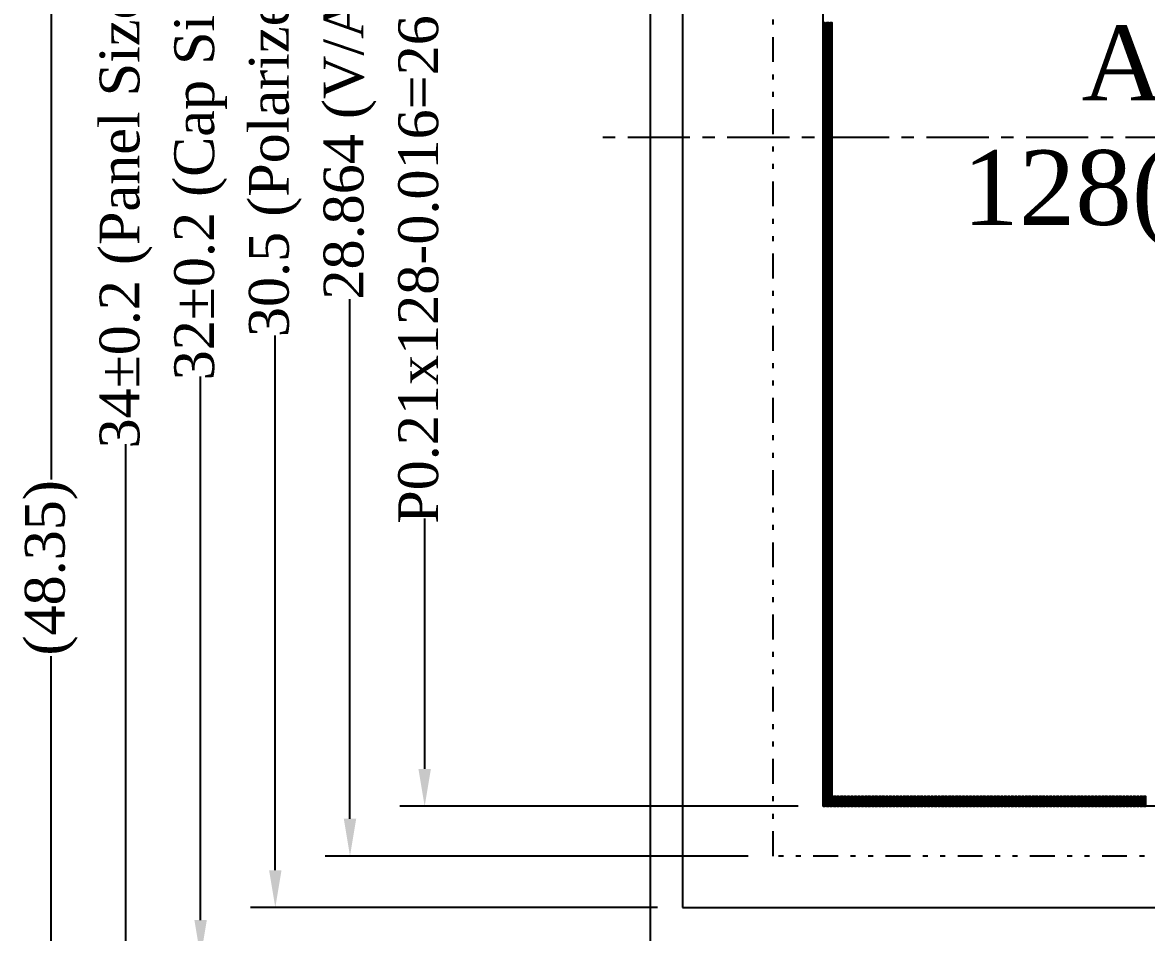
# Model space of a CAD drawing. Extents: x -2 to 150, y 0 to 100.
# Drawn here: x 11.42 to 34, y 47.46 to 65.74 of the extents above; entities that cross this region are included whole.
import ezdxf

# ---------------------------------------------------------------- set-up
doc = ezdxf.new("R2010")
doc.units = 0
doc.header["$MEASUREMENT"] = 0
for name, pattern in [('CENTER', [2, 1.25, -0.25, 0.25, -0.25]), ('DASHED', [0.75, 0.5, -0.25]), ('DIVIDE', [1.25, 0.5, -0.25, 0, -0.25, 0, -0.25])]:
    doc.linetypes.add(name, pattern=pattern)
for name, color, linetype in [('Center', 1, 'CENTER'), ('Dimension', 7, 'Continuous'), ('Index', 7, 'Continuous'), ('Pixel', 5, 'Continuous')]:
    doc.layers.add(name, color=color, linetype=linetype)
doc.styles.get("Standard").update_dxf_attribs({"font": 'TIMES.TTF'})
doc.dimstyles.get("Standard").update_dxf_attribs({"dimtxt": 0.7, "dimasz": 0.75, "dimexe": 0.5, "dimexo": 0.5, "dimgap": 0.1, "dimtad": 0, "dimdec": 3, "dimdsep": 46, "dimtxsty": 'Standard', "dimcen": 0.09, "dimadec": 0, "dimazin": 0, "dimtfac": 1, "dimtdec": 3, "dimtmove": 0, "dimatfit": 3, "dimfxl": 0, "dimtolj": 1, "dimarcsym": 0})

# ---------------------------------------------------------------- blocks, each defined once
blk = doc.blocks.new('*D9')
at = {"layer": 'Defpoints', "color": 0}
for p in [(18, 77.864), (26.5, 77.864), (26.5, 49)]:
    blk.add_point(p, dxfattribs=at)
at = {"layer": 'Dimension', "color": 0, "lineweight": -2}
for p, q in [((26, 77.864), (17.5, 77.864)), ((18, 77.114), (18, 66.677)), ((18, 49.75), (18, 60.187)), ((26, 49), (17.5, 49))]:
    blk.add_line(p, q, dxfattribs=at)
at = {"layer": 'Dimension', "color": 0}
for points in [[(17.875, 77.114), (18.125, 77.114), (18, 77.864)], [(17.875, 49.75), (18.125, 49.75), (18, 49)]]:
    blk.add_solid(points, dxfattribs=at)
at = {"layer": 'Dimension', "color": 0, "insert": (18, 63.432), "char_height": 0.8, "attachment_point": 5, "rotation": 90}
blk.add_mtext('\\A1;28.864 (V/A)', dxfattribs=at)
blk = doc.blocks.new('*D10')
at = {"layer": 'Defpoints', "color": 0}
for p in [(19.5, 76.864), (27.5, 76.864), (27.5, 50)]:
    blk.add_point(p, dxfattribs=at)
at = {"layer": 'Dimension', "color": 0, "lineweight": -2}
for p, q in [((27, 76.864), (19, 76.864)), ((19.5, 76.114), (19.5, 71.082)), ((19.5, 50.75), (19.5, 55.782)), ((27, 50), (19, 50))]:
    blk.add_line(p, q, dxfattribs=at)
at = {"layer": 'Dimension', "color": 0}
for points in [[(19.375, 76.114), (19.625, 76.114), (19.5, 76.864)], [(19.375, 50.75), (19.625, 50.75), (19.5, 50)]]:
    blk.add_solid(points, dxfattribs=at)
at = {"layer": 'Dimension', "color": 0, "insert": (19.5, 63.432), "char_height": 0.8, "attachment_point": 5, "rotation": 90}
blk.add_mtext('\\A1;P0.21x128-0.016=26.864 (A/A)', dxfattribs=at)
blk = doc.blocks.new('*D12')
at = {"layer": 'Defpoints', "color": 0}
for p in [(15, 78.964), (24.028, 78.964), (24.028, 46.964)]:
    blk.add_point(p, dxfattribs=at)
at = {"layer": 'Dimension', "color": 0, "lineweight": -2}
for p, q in [((23.528, 78.964), (14.5, 78.964)), ((15, 78.214), (15, 67.297)), ((15, 47.714), (15, 58.631)), ((23.528, 46.964), (14.5, 46.964))]:
    blk.add_line(p, q, dxfattribs=at)
at = {"layer": 'Dimension', "color": 0}
for points in [[(14.875, 78.214), (15.125, 78.214), (15, 78.964)], [(14.875, 47.714), (15.125, 47.714), (15, 46.964)]]:
    blk.add_solid(points, dxfattribs=at)
at = {"layer": 'Dimension', "color": 0, "insert": (15, 62.964), "char_height": 0.8, "attachment_point": 5, "rotation": 90}
blk.add_mtext('\\A1;32±0.2 (Cap Size)', dxfattribs=at)
blk = doc.blocks.new('*D13')
at = {"layer": 'Defpoints', "color": 0}
for p in [(24.028, 78.964), (13.5, 44.964), (24.028, 44.964)]:
    blk.add_point(p, dxfattribs=at)
at = {"layer": 'Dimension', "color": 0, "lineweight": -2}
for p, q in [((23.528, 78.964), (13, 78.964)), ((13.5, 78.214), (13.5, 66.658)), ((13.5, 45.714), (13.5, 57.27)), ((23.528, 44.964), (13, 44.964))]:
    blk.add_line(p, q, dxfattribs=at)
at = {"layer": 'Dimension', "color": 0}
for points in [[(13.375, 78.214), (13.625, 78.214), (13.5, 78.964)], [(13.375, 45.714), (13.625, 45.714), (13.5, 44.964)]]:
    blk.add_solid(points, dxfattribs=at)
at = {"layer": 'Dimension', "color": 0, "insert": (13.5, 61.964), "char_height": 0.8, "attachment_point": 5, "rotation": 90}
blk.add_mtext('\\A1;34±0.2 (Panel Size)', dxfattribs=at)
blk = doc.blocks.new('*D17')
at = {"layer": 'Defpoints', "color": 0}
for p in [(16.5, 78.464), (24.678, 78.464), (24.678, 47.964)]:
    blk.add_point(p, dxfattribs=at)
at = {"layer": 'Dimension', "color": 0, "lineweight": -2}
for p, q in [((24.178, 78.464), (16, 78.464)), ((16.5, 77.714), (16.5, 66.972)), ((16.5, 48.714), (16.5, 59.456)), ((24.178, 47.964), (16, 47.964))]:
    blk.add_line(p, q, dxfattribs=at)
at = {"layer": 'Dimension', "color": 0}
for points in [[(16.375, 77.714), (16.625, 77.714), (16.5, 78.464)], [(16.375, 48.714), (16.625, 48.714), (16.5, 47.964)]]:
    blk.add_solid(points, dxfattribs=at)
at = {"layer": 'Dimension', "color": 0, "insert": (16.5, 63.214), "char_height": 0.8, "attachment_point": 5, "rotation": 90}
blk.add_mtext('\\A1;30.5 (Polarizer)', dxfattribs=at)
blk = doc.blocks.new('*D38')
at = {"layer": 'Defpoints', "color": 0}
for p in [(12, 78.964), (24.028, 78.964), (33.378, 30.614)]:
    blk.add_point(p, dxfattribs=at)
at = {"layer": 'Dimension', "color": 0, "lineweight": -2}
for p, q in [((23.528, 78.964), (11.5, 78.964)), ((12, 78.214), (12, 56.563)), ((12, 31.364), (12, 53.015)), ((32.878, 30.614), (11.5, 30.614))]:
    blk.add_line(p, q, dxfattribs=at)
at = {"layer": 'Dimension', "color": 0}
for points in [[(11.875, 78.214), (12.125, 78.214), (12, 78.964)], [(11.875, 31.364), (12.125, 31.364), (12, 30.614)]]:
    blk.add_solid(points, dxfattribs=at)
at = {"layer": 'Dimension', "color": 0, "insert": (12, 54.789), "char_height": 0.8, "attachment_point": 5, "rotation": 90}
blk.add_mtext('\\A1;(48.35)', dxfattribs=at)

msp = doc.modelspace()

# ---------------------------------------------------------------- linework, layer by layer
msp.add_lwpolyline([(24.0275, 44.964), (57.8275, 44.964), (57.8275, 78.964), (24.0275, 78.964)], close=True)
at = {"linetype": 'DASHED'}
msp.add_lwpolyline([(24.0275, 46.964), (57.8275, 46.964), (57.8275, 78.964), (24.0275, 78.964)], close=True, dxfattribs=at)
at = {"color": 6}
msp.add_lwpolyline([(24.6775, 47.964), (57.1775, 47.964), (57.1775, 78.464), (24.6775, 78.464)], close=True, dxfattribs=at)
at = {"color": 4, "linetype": 'DIVIDE'}
msp.add_lwpolyline([(26.5, 77.864), (55.355, 77.864), (55.355, 49), (26.5, 49)], close=True, dxfattribs=at)
at = {"color": 5}
msp.add_lwpolyline([(27.5, 76.864), (54.355, 76.864), (54.355, 50), (27.5, 50)], close=True, dxfattribs=at)
at = {"layer": 'Center', "linetype": 'CENTER'}
msp.add_line((58.8275, 63.432), (23.0275, 63.432), dxfattribs=at)
at = {"layer": 'Pixel', "color": 1}
for points in [[(27.5, 65.54), (27.545, 65.54), (27.545, 65.734), (27.5, 65.734)], [(27.5, 65.33), (27.545, 65.33), (27.545, 65.524), (27.5, 65.524)], [(27.5, 65.12), (27.545, 65.12), (27.545, 65.314), (27.5, 65.314)], [(27.5, 64.91), (27.545, 64.91), (27.545, 65.104), (27.5, 65.104)], [(27.5, 64.7), (27.545, 64.7), (27.545, 64.894), (27.5, 64.894)], [(27.5, 64.49), (27.545, 64.49), (27.545, 64.684), (27.5, 64.684)], [(27.5, 64.28), (27.545, 64.28), (27.545, 64.474), (27.5, 64.474)], [(27.5, 64.07), (27.545, 64.07), (27.545, 64.264), (27.5, 64.264)], [(27.5, 63.86), (27.545, 63.86), (27.545, 64.054), (27.5, 64.054)], [(27.5, 63.65), (27.545, 63.65), (27.545, 63.844), (27.5, 63.844)], [(27.5, 63.44), (27.545, 63.44), (27.545, 63.634), (27.5, 63.634)], [(27.5, 63.23), (27.545, 63.23), (27.545, 63.424), (27.5, 63.424)], [(27.5, 63.02), (27.545, 63.02), (27.545, 63.214), (27.5, 63.214)], [(27.5, 62.81), (27.545, 62.81), (27.545, 63.004), (27.5, 63.004)], [(27.5, 62.6), (27.545, 62.6), (27.545, 62.794), (27.5, 62.794)], [(27.5, 62.39), (27.545, 62.39), (27.545, 62.584), (27.5, 62.584)], [(27.5, 62.18), (27.545, 62.18), (27.545, 62.374), (27.5, 62.374)], [(27.5, 61.97), (27.545, 61.97), (27.545, 62.164), (27.5, 62.164)], [(27.5, 61.76), (27.545, 61.76), (27.545, 61.954), (27.5, 61.954)], [(27.5, 61.55), (27.545, 61.55), (27.545, 61.744), (27.5, 61.744)], [(27.5, 61.34), (27.545, 61.34), (27.545, 61.534), (27.5, 61.534)], [(27.5, 61.13), (27.545, 61.13), (27.545, 61.324), (27.5, 61.324)], [(27.5, 60.92), (27.545, 60.92), (27.545, 61.114), (27.5, 61.114)], [(27.5, 60.71), (27.545, 60.71), (27.545, 60.904), (27.5, 60.904)], [(27.5, 60.5), (27.545, 60.5), (27.545, 60.694), (27.5, 60.694)], [(27.5, 60.29), (27.545, 60.29), (27.545, 60.484), (27.5, 60.484)], [(27.5, 60.08), (27.545, 60.08), (27.545, 60.274), (27.5, 60.274)], [(27.5, 59.87), (27.545, 59.87), (27.545, 60.064), (27.5, 60.064)], [(27.5, 59.66), (27.545, 59.66), (27.545, 59.854), (27.5, 59.854)], [(27.5, 59.45), (27.545, 59.45), (27.545, 59.644), (27.5, 59.644)], [(27.5, 59.24), (27.545, 59.24), (27.545, 59.434), (27.5, 59.434)], [(27.5, 59.03), (27.545, 59.03), (27.545, 59.224), (27.5, 59.224)], [(27.5, 58.82), (27.545, 58.82), (27.545, 59.014), (27.5, 59.014)], [(27.5, 58.61), (27.545, 58.61), (27.545, 58.804), (27.5, 58.804)], [(27.5, 58.4), (27.545, 58.4), (27.545, 58.594), (27.5, 58.594)], [(27.5, 58.19), (27.545, 58.19), (27.545, 58.384), (27.5, 58.384)], [(27.5, 57.98), (27.545, 57.98), (27.545, 58.174), (27.5, 58.174)], [(27.5, 57.77), (27.545, 57.77), (27.545, 57.964), (27.5, 57.964)], [(27.5, 57.56), (27.545, 57.56), (27.545, 57.754), (27.5, 57.754)], [(27.5, 57.35), (27.545, 57.35), (27.545, 57.544), (27.5, 57.544)], [(27.5, 57.14), (27.545, 57.14), (27.545, 57.334), (27.5, 57.334)], [(27.5, 56.93), (27.545, 56.93), (27.545, 57.124), (27.5, 57.124)], [(27.5, 56.72), (27.545, 56.72), (27.545, 56.914), (27.5, 56.914)], [(27.5, 56.51), (27.545, 56.51), (27.545, 56.704), (27.5, 56.704)], [(27.5, 56.3), (27.545, 56.3), (27.545, 56.494), (27.5, 56.494)], [(27.5, 56.09), (27.545, 56.09), (27.545, 56.284), (27.5, 56.284)], [(27.5, 55.88), (27.545, 55.88), (27.545, 56.074), (27.5, 56.074)], [(27.5, 55.67), (27.545, 55.67), (27.545, 55.864), (27.5, 55.864)], [(27.5, 55.46), (27.545, 55.46), (27.545, 55.654), (27.5, 55.654)], [(27.5, 55.25), (27.545, 55.25), (27.545, 55.444), (27.5, 55.444)], [(27.5, 55.04), (27.545, 55.04), (27.545, 55.234), (27.5, 55.234)], [(27.5, 54.83), (27.545, 54.83), (27.545, 55.024), (27.5, 55.024)], [(27.5, 54.62), (27.545, 54.62), (27.545, 54.814), (27.5, 54.814)], [(27.5, 54.41), (27.545, 54.41), (27.545, 54.604), (27.5, 54.604)], [(27.5, 54.2), (27.545, 54.2), (27.545, 54.394), (27.5, 54.394)], [(27.5, 53.99), (27.545, 53.99), (27.545, 54.184), (27.5, 54.184)], [(27.5, 53.78), (27.545, 53.78), (27.545, 53.974), (27.5, 53.974)], [(27.5, 53.57), (27.545, 53.57), (27.545, 53.764), (27.5, 53.764)], [(27.5, 53.36), (27.545, 53.36), (27.545, 53.554), (27.5, 53.554)], [(27.5, 53.15), (27.545, 53.15), (27.545, 53.344), (27.5, 53.344)], [(27.5, 52.94), (27.545, 52.94), (27.545, 53.134), (27.5, 53.134)], [(27.5, 52.73), (27.545, 52.73), (27.545, 52.924), (27.5, 52.924)], [(27.5, 52.52), (27.545, 52.52), (27.545, 52.714), (27.5, 52.714)], [(27.5, 52.31), (27.545, 52.31), (27.545, 52.504), (27.5, 52.504)], [(27.5, 52.1), (27.545, 52.1), (27.545, 52.294), (27.5, 52.294)], [(27.5, 51.89), (27.545, 51.89), (27.545, 52.084), (27.5, 52.084)], [(27.5, 51.68), (27.545, 51.68), (27.545, 51.874), (27.5, 51.874)], [(27.5, 51.47), (27.545, 51.47), (27.545, 51.664), (27.5, 51.664)], [(27.5, 51.26), (27.545, 51.26), (27.545, 51.454), (27.5, 51.454)], [(27.5, 51.05), (27.545, 51.05), (27.545, 51.244), (27.5, 51.244)], [(27.5, 50.84), (27.545, 50.84), (27.545, 51.034), (27.5, 51.034)], [(27.5, 50.63), (27.545, 50.63), (27.545, 50.824), (27.5, 50.824)], [(27.5, 50.42), (27.545, 50.42), (27.545, 50.614), (27.5, 50.614)], [(27.5, 50.21), (27.545, 50.21), (27.545, 50.404), (27.5, 50.404)], [(27.5, 50), (27.545, 50), (27.545, 50.194), (27.5, 50.194)], [(27.71, 50), (27.755, 50), (27.755, 50.194), (27.71, 50.194)], [(27.92, 50), (27.965, 50), (27.965, 50.194), (27.92, 50.194)], [(28.13, 50), (28.175, 50), (28.175, 50.194), (28.13, 50.194)], [(28.34, 50), (28.385, 50), (28.385, 50.194), (28.34, 50.194)], [(28.55, 50), (28.595, 50), (28.595, 50.194), (28.55, 50.194)], [(28.76, 50), (28.805, 50), (28.805, 50.194), (28.76, 50.194)], [(28.97, 50), (29.015, 50), (29.015, 50.194), (28.97, 50.194)], [(29.18, 50), (29.225, 50), (29.225, 50.194), (29.18, 50.194)], [(29.39, 50), (29.435, 50), (29.435, 50.194), (29.39, 50.194)], [(29.6, 50), (29.645, 50), (29.645, 50.194), (29.6, 50.194)], [(29.81, 50), (29.855, 50), (29.855, 50.194), (29.81, 50.194)], [(30.02, 50), (30.065, 50), (30.065, 50.194), (30.02, 50.194)], [(30.23, 50), (30.275, 50), (30.275, 50.194), (30.23, 50.194)], [(30.44, 50), (30.485, 50), (30.485, 50.194), (30.44, 50.194)], [(30.65, 50), (30.695, 50), (30.695, 50.194), (30.65, 50.194)], [(30.86, 50), (30.905, 50), (30.905, 50.194), (30.86, 50.194)], [(31.07, 50), (31.115, 50), (31.115, 50.194), (31.07, 50.194)], [(31.28, 50), (31.325, 50), (31.325, 50.194), (31.28, 50.194)], [(31.49, 50), (31.535, 50), (31.535, 50.194), (31.49, 50.194)], [(31.7, 50), (31.745, 50), (31.745, 50.194), (31.7, 50.194)], [(31.91, 50), (31.955, 50), (31.955, 50.194), (31.91, 50.194)], [(32.12, 50), (32.165, 50), (32.165, 50.194), (32.12, 50.194)], [(32.33, 50), (32.375, 50), (32.375, 50.194), (32.33, 50.194)], [(32.54, 50), (32.585, 50), (32.585, 50.194), (32.54, 50.194)], [(32.75, 50), (32.795, 50), (32.795, 50.194), (32.75, 50.194)], [(32.96, 50), (33.005, 50), (33.005, 50.194), (32.96, 50.194)], [(33.17, 50), (33.215, 50), (33.215, 50.194), (33.17, 50.194)], [(33.38, 50), (33.425, 50), (33.425, 50.194), (33.38, 50.194)], [(33.59, 50), (33.635, 50), (33.635, 50.194), (33.59, 50.194)], [(33.8, 50), (33.845, 50), (33.845, 50.194), (33.8, 50.194)]]:
    msp.add_lwpolyline(points, close=True, dxfattribs=at)
at = {"layer": 'Pixel', "color": 3}
for points in [[(27.57, 65.54), (27.615, 65.54), (27.615, 65.734), (27.57, 65.734)], [(27.57, 65.33), (27.615, 65.33), (27.615, 65.524), (27.57, 65.524)], [(27.57, 65.12), (27.615, 65.12), (27.615, 65.314), (27.57, 65.314)], [(27.57, 64.91), (27.615, 64.91), (27.615, 65.104), (27.57, 65.104)], [(27.57, 64.7), (27.615, 64.7), (27.615, 64.894), (27.57, 64.894)], [(27.57, 64.49), (27.615, 64.49), (27.615, 64.684), (27.57, 64.684)], [(27.57, 64.28), (27.615, 64.28), (27.615, 64.474), (27.57, 64.474)], [(27.57, 64.07), (27.615, 64.07), (27.615, 64.264), (27.57, 64.264)], [(27.57, 63.86), (27.615, 63.86), (27.615, 64.054), (27.57, 64.054)], [(27.57, 63.65), (27.615, 63.65), (27.615, 63.844), (27.57, 63.844)], [(27.57, 63.44), (27.615, 63.44), (27.615, 63.634), (27.57, 63.634)], [(27.57, 63.23), (27.615, 63.23), (27.615, 63.424), (27.57, 63.424)], [(27.57, 63.02), (27.615, 63.02), (27.615, 63.214), (27.57, 63.214)], [(27.57, 62.81), (27.615, 62.81), (27.615, 63.004), (27.57, 63.004)], [(27.57, 62.6), (27.615, 62.6), (27.615, 62.794), (27.57, 62.794)], [(27.57, 62.39), (27.615, 62.39), (27.615, 62.584), (27.57, 62.584)], [(27.57, 62.18), (27.615, 62.18), (27.615, 62.374), (27.57, 62.374)], [(27.57, 61.97), (27.615, 61.97), (27.615, 62.164), (27.57, 62.164)], [(27.57, 61.76), (27.615, 61.76), (27.615, 61.954), (27.57, 61.954)], [(27.57, 61.55), (27.615, 61.55), (27.615, 61.744), (27.57, 61.744)], [(27.57, 61.34), (27.615, 61.34), (27.615, 61.534), (27.57, 61.534)], [(27.57, 61.13), (27.615, 61.13), (27.615, 61.324), (27.57, 61.324)], [(27.57, 60.92), (27.615, 60.92), (27.615, 61.114), (27.57, 61.114)], [(27.57, 60.71), (27.615, 60.71), (27.615, 60.904), (27.57, 60.904)], [(27.57, 60.5), (27.615, 60.5), (27.615, 60.694), (27.57, 60.694)], [(27.57, 60.29), (27.615, 60.29), (27.615, 60.484), (27.57, 60.484)], [(27.57, 60.08), (27.615, 60.08), (27.615, 60.274), (27.57, 60.274)], [(27.57, 59.87), (27.615, 59.87), (27.615, 60.064), (27.57, 60.064)], [(27.57, 59.66), (27.615, 59.66), (27.615, 59.854), (27.57, 59.854)], [(27.57, 59.45), (27.615, 59.45), (27.615, 59.644), (27.57, 59.644)], [(27.57, 59.24), (27.615, 59.24), (27.615, 59.434), (27.57, 59.434)], [(27.57, 59.03), (27.615, 59.03), (27.615, 59.224), (27.57, 59.224)], [(27.57, 58.82), (27.615, 58.82), (27.615, 59.014), (27.57, 59.014)], [(27.57, 58.61), (27.615, 58.61), (27.615, 58.804), (27.57, 58.804)], [(27.57, 58.4), (27.615, 58.4), (27.615, 58.594), (27.57, 58.594)], [(27.57, 58.19), (27.615, 58.19), (27.615, 58.384), (27.57, 58.384)], [(27.57, 57.98), (27.615, 57.98), (27.615, 58.174), (27.57, 58.174)], [(27.57, 57.77), (27.615, 57.77), (27.615, 57.964), (27.57, 57.964)], [(27.57, 57.56), (27.615, 57.56), (27.615, 57.754), (27.57, 57.754)], [(27.57, 57.35), (27.615, 57.35), (27.615, 57.544), (27.57, 57.544)], [(27.57, 57.14), (27.615, 57.14), (27.615, 57.334), (27.57, 57.334)], [(27.57, 56.93), (27.615, 56.93), (27.615, 57.124), (27.57, 57.124)], [(27.57, 56.72), (27.615, 56.72), (27.615, 56.914), (27.57, 56.914)], [(27.57, 56.51), (27.615, 56.51), (27.615, 56.704), (27.57, 56.704)], [(27.57, 56.3), (27.615, 56.3), (27.615, 56.494), (27.57, 56.494)], [(27.57, 56.09), (27.615, 56.09), (27.615, 56.284), (27.57, 56.284)], [(27.57, 55.88), (27.615, 55.88), (27.615, 56.074), (27.57, 56.074)], [(27.57, 55.67), (27.615, 55.67), (27.615, 55.864), (27.57, 55.864)], [(27.57, 55.46), (27.615, 55.46), (27.615, 55.654), (27.57, 55.654)], [(27.57, 55.25), (27.615, 55.25), (27.615, 55.444), (27.57, 55.444)], [(27.57, 55.04), (27.615, 55.04), (27.615, 55.234), (27.57, 55.234)], [(27.57, 54.83), (27.615, 54.83), (27.615, 55.024), (27.57, 55.024)], [(27.57, 54.62), (27.615, 54.62), (27.615, 54.814), (27.57, 54.814)], [(27.57, 54.41), (27.615, 54.41), (27.615, 54.604), (27.57, 54.604)], [(27.57, 54.2), (27.615, 54.2), (27.615, 54.394), (27.57, 54.394)], [(27.57, 53.99), (27.615, 53.99), (27.615, 54.184), (27.57, 54.184)], [(27.57, 53.78), (27.615, 53.78), (27.615, 53.974), (27.57, 53.974)], [(27.57, 53.57), (27.615, 53.57), (27.615, 53.764), (27.57, 53.764)], [(27.57, 53.36), (27.615, 53.36), (27.615, 53.554), (27.57, 53.554)], [(27.57, 53.15), (27.615, 53.15), (27.615, 53.344), (27.57, 53.344)], [(27.57, 52.94), (27.615, 52.94), (27.615, 53.134), (27.57, 53.134)], [(27.57, 52.73), (27.615, 52.73), (27.615, 52.924), (27.57, 52.924)], [(27.57, 52.52), (27.615, 52.52), (27.615, 52.714), (27.57, 52.714)], [(27.57, 52.31), (27.615, 52.31), (27.615, 52.504), (27.57, 52.504)], [(27.57, 52.1), (27.615, 52.1), (27.615, 52.294), (27.57, 52.294)], [(27.57, 51.89), (27.615, 51.89), (27.615, 52.084), (27.57, 52.084)], [(27.57, 51.68), (27.615, 51.68), (27.615, 51.874), (27.57, 51.874)], [(27.57, 51.47), (27.615, 51.47), (27.615, 51.664), (27.57, 51.664)], [(27.57, 51.26), (27.615, 51.26), (27.615, 51.454), (27.57, 51.454)], [(27.57, 51.05), (27.615, 51.05), (27.615, 51.244), (27.57, 51.244)], [(27.57, 50.84), (27.615, 50.84), (27.615, 51.034), (27.57, 51.034)], [(27.57, 50.63), (27.615, 50.63), (27.615, 50.824), (27.57, 50.824)], [(27.57, 50.42), (27.615, 50.42), (27.615, 50.614), (27.57, 50.614)], [(27.57, 50.21), (27.615, 50.21), (27.615, 50.404), (27.57, 50.404)], [(27.57, 50), (27.615, 50), (27.615, 50.194), (27.57, 50.194)], [(27.78, 50), (27.825, 50), (27.825, 50.194), (27.78, 50.194)], [(27.99, 50), (28.035, 50), (28.035, 50.194), (27.99, 50.194)], [(28.2, 50), (28.245, 50), (28.245, 50.194), (28.2, 50.194)], [(28.41, 50), (28.455, 50), (28.455, 50.194), (28.41, 50.194)], [(28.62, 50), (28.665, 50), (28.665, 50.194), (28.62, 50.194)], [(28.83, 50), (28.875, 50), (28.875, 50.194), (28.83, 50.194)], [(29.04, 50), (29.085, 50), (29.085, 50.194), (29.04, 50.194)], [(29.25, 50), (29.295, 50), (29.295, 50.194), (29.25, 50.194)], [(29.46, 50), (29.505, 50), (29.505, 50.194), (29.46, 50.194)], [(29.67, 50), (29.715, 50), (29.715, 50.194), (29.67, 50.194)], [(29.88, 50), (29.925, 50), (29.925, 50.194), (29.88, 50.194)], [(30.09, 50), (30.135, 50), (30.135, 50.194), (30.09, 50.194)], [(30.3, 50), (30.345, 50), (30.345, 50.194), (30.3, 50.194)], [(30.51, 50), (30.555, 50), (30.555, 50.194), (30.51, 50.194)], [(30.72, 50), (30.765, 50), (30.765, 50.194), (30.72, 50.194)], [(30.93, 50), (30.975, 50), (30.975, 50.194), (30.93, 50.194)], [(31.14, 50), (31.185, 50), (31.185, 50.194), (31.14, 50.194)], [(31.35, 50), (31.395, 50), (31.395, 50.194), (31.35, 50.194)], [(31.56, 50), (31.605, 50), (31.605, 50.194), (31.56, 50.194)], [(31.77, 50), (31.815, 50), (31.815, 50.194), (31.77, 50.194)], [(31.98, 50), (32.025, 50), (32.025, 50.194), (31.98, 50.194)], [(32.19, 50), (32.235, 50), (32.235, 50.194), (32.19, 50.194)], [(32.4, 50), (32.445, 50), (32.445, 50.194), (32.4, 50.194)], [(32.61, 50), (32.655, 50), (32.655, 50.194), (32.61, 50.194)], [(32.82, 50), (32.865, 50), (32.865, 50.194), (32.82, 50.194)], [(33.03, 50), (33.075, 50), (33.075, 50.194), (33.03, 50.194)], [(33.24, 50), (33.285, 50), (33.285, 50.194), (33.24, 50.194)], [(33.45, 50), (33.495, 50), (33.495, 50.194), (33.45, 50.194)], [(33.66, 50), (33.705, 50), (33.705, 50.194), (33.66, 50.194)], [(33.87, 50), (33.915, 50), (33.915, 50.194), (33.87, 50.194)]]:
    msp.add_lwpolyline(points, close=True, dxfattribs=at)
at = {"layer": 'Pixel', "color": 5}
for points in [[(27.64, 65.54), (27.685, 65.54), (27.685, 65.734), (27.64, 65.734)], [(27.64, 65.33), (27.685, 65.33), (27.685, 65.524), (27.64, 65.524)], [(27.64, 65.12), (27.685, 65.12), (27.685, 65.314), (27.64, 65.314)], [(27.64, 64.91), (27.685, 64.91), (27.685, 65.104), (27.64, 65.104)], [(27.64, 64.7), (27.685, 64.7), (27.685, 64.894), (27.64, 64.894)], [(27.64, 64.49), (27.685, 64.49), (27.685, 64.684), (27.64, 64.684)], [(27.64, 64.28), (27.685, 64.28), (27.685, 64.474), (27.64, 64.474)], [(27.64, 64.07), (27.685, 64.07), (27.685, 64.264), (27.64, 64.264)], [(27.64, 63.86), (27.685, 63.86), (27.685, 64.054), (27.64, 64.054)], [(27.64, 63.65), (27.685, 63.65), (27.685, 63.844), (27.64, 63.844)], [(27.64, 63.44), (27.685, 63.44), (27.685, 63.634), (27.64, 63.634)], [(27.64, 63.23), (27.685, 63.23), (27.685, 63.424), (27.64, 63.424)], [(27.64, 63.02), (27.685, 63.02), (27.685, 63.214), (27.64, 63.214)], [(27.64, 62.81), (27.685, 62.81), (27.685, 63.004), (27.64, 63.004)], [(27.64, 62.6), (27.685, 62.6), (27.685, 62.794), (27.64, 62.794)], [(27.64, 62.39), (27.685, 62.39), (27.685, 62.584), (27.64, 62.584)], [(27.64, 62.18), (27.685, 62.18), (27.685, 62.374), (27.64, 62.374)], [(27.64, 61.97), (27.685, 61.97), (27.685, 62.164), (27.64, 62.164)], [(27.64, 61.76), (27.685, 61.76), (27.685, 61.954), (27.64, 61.954)], [(27.64, 61.55), (27.685, 61.55), (27.685, 61.744), (27.64, 61.744)], [(27.64, 61.34), (27.685, 61.34), (27.685, 61.534), (27.64, 61.534)], [(27.64, 61.13), (27.685, 61.13), (27.685, 61.324), (27.64, 61.324)], [(27.64, 60.92), (27.685, 60.92), (27.685, 61.114), (27.64, 61.114)], [(27.64, 60.71), (27.685, 60.71), (27.685, 60.904), (27.64, 60.904)], [(27.64, 60.5), (27.685, 60.5), (27.685, 60.694), (27.64, 60.694)], [(27.64, 60.29), (27.685, 60.29), (27.685, 60.484), (27.64, 60.484)], [(27.64, 60.08), (27.685, 60.08), (27.685, 60.274), (27.64, 60.274)], [(27.64, 59.87), (27.685, 59.87), (27.685, 60.064), (27.64, 60.064)], [(27.64, 59.66), (27.685, 59.66), (27.685, 59.854), (27.64, 59.854)], [(27.64, 59.45), (27.685, 59.45), (27.685, 59.644), (27.64, 59.644)], [(27.64, 59.24), (27.685, 59.24), (27.685, 59.434), (27.64, 59.434)], [(27.64, 59.03), (27.685, 59.03), (27.685, 59.224), (27.64, 59.224)], [(27.64, 58.82), (27.685, 58.82), (27.685, 59.014), (27.64, 59.014)], [(27.64, 58.61), (27.685, 58.61), (27.685, 58.804), (27.64, 58.804)], [(27.64, 58.4), (27.685, 58.4), (27.685, 58.594), (27.64, 58.594)], [(27.64, 58.19), (27.685, 58.19), (27.685, 58.384), (27.64, 58.384)], [(27.64, 57.98), (27.685, 57.98), (27.685, 58.174), (27.64, 58.174)], [(27.64, 57.77), (27.685, 57.77), (27.685, 57.964), (27.64, 57.964)], [(27.64, 57.56), (27.685, 57.56), (27.685, 57.754), (27.64, 57.754)], [(27.64, 57.35), (27.685, 57.35), (27.685, 57.544), (27.64, 57.544)], [(27.64, 57.14), (27.685, 57.14), (27.685, 57.334), (27.64, 57.334)], [(27.64, 56.93), (27.685, 56.93), (27.685, 57.124), (27.64, 57.124)], [(27.64, 56.72), (27.685, 56.72), (27.685, 56.914), (27.64, 56.914)], [(27.64, 56.51), (27.685, 56.51), (27.685, 56.704), (27.64, 56.704)], [(27.64, 56.3), (27.685, 56.3), (27.685, 56.494), (27.64, 56.494)], [(27.64, 56.09), (27.685, 56.09), (27.685, 56.284), (27.64, 56.284)], [(27.64, 55.88), (27.685, 55.88), (27.685, 56.074), (27.64, 56.074)], [(27.64, 55.67), (27.685, 55.67), (27.685, 55.864), (27.64, 55.864)], [(27.64, 55.46), (27.685, 55.46), (27.685, 55.654), (27.64, 55.654)], [(27.64, 55.25), (27.685, 55.25), (27.685, 55.444), (27.64, 55.444)], [(27.64, 55.04), (27.685, 55.04), (27.685, 55.234), (27.64, 55.234)], [(27.64, 54.83), (27.685, 54.83), (27.685, 55.024), (27.64, 55.024)], [(27.64, 54.62), (27.685, 54.62), (27.685, 54.814), (27.64, 54.814)], [(27.64, 54.41), (27.685, 54.41), (27.685, 54.604), (27.64, 54.604)], [(27.64, 54.2), (27.685, 54.2), (27.685, 54.394), (27.64, 54.394)], [(27.64, 53.99), (27.685, 53.99), (27.685, 54.184), (27.64, 54.184)], [(27.64, 53.78), (27.685, 53.78), (27.685, 53.974), (27.64, 53.974)], [(27.64, 53.57), (27.685, 53.57), (27.685, 53.764), (27.64, 53.764)], [(27.64, 53.36), (27.685, 53.36), (27.685, 53.554), (27.64, 53.554)], [(27.64, 53.15), (27.685, 53.15), (27.685, 53.344), (27.64, 53.344)], [(27.64, 52.94), (27.685, 52.94), (27.685, 53.134), (27.64, 53.134)], [(27.64, 52.73), (27.685, 52.73), (27.685, 52.924), (27.64, 52.924)], [(27.64, 52.52), (27.685, 52.52), (27.685, 52.714), (27.64, 52.714)], [(27.64, 52.31), (27.685, 52.31), (27.685, 52.504), (27.64, 52.504)], [(27.64, 52.1), (27.685, 52.1), (27.685, 52.294), (27.64, 52.294)], [(27.64, 51.89), (27.685, 51.89), (27.685, 52.084), (27.64, 52.084)], [(27.64, 51.68), (27.685, 51.68), (27.685, 51.874), (27.64, 51.874)], [(27.64, 51.47), (27.685, 51.47), (27.685, 51.664), (27.64, 51.664)], [(27.64, 51.26), (27.685, 51.26), (27.685, 51.454), (27.64, 51.454)], [(27.64, 51.05), (27.685, 51.05), (27.685, 51.244), (27.64, 51.244)], [(27.64, 50.84), (27.685, 50.84), (27.685, 51.034), (27.64, 51.034)], [(27.64, 50.63), (27.685, 50.63), (27.685, 50.824), (27.64, 50.824)], [(27.64, 50.42), (27.685, 50.42), (27.685, 50.614), (27.64, 50.614)], [(27.64, 50.21), (27.685, 50.21), (27.685, 50.404), (27.64, 50.404)], [(27.64, 50), (27.685, 50), (27.685, 50.194), (27.64, 50.194)], [(27.85, 50), (27.895, 50), (27.895, 50.194), (27.85, 50.194)], [(28.06, 50), (28.105, 50), (28.105, 50.194), (28.06, 50.194)], [(28.27, 50), (28.315, 50), (28.315, 50.194), (28.27, 50.194)], [(28.48, 50), (28.525, 50), (28.525, 50.194), (28.48, 50.194)], [(28.69, 50), (28.735, 50), (28.735, 50.194), (28.69, 50.194)], [(28.9, 50), (28.945, 50), (28.945, 50.194), (28.9, 50.194)], [(29.11, 50), (29.155, 50), (29.155, 50.194), (29.11, 50.194)], [(29.32, 50), (29.365, 50), (29.365, 50.194), (29.32, 50.194)], [(29.53, 50), (29.575, 50), (29.575, 50.194), (29.53, 50.194)], [(29.74, 50), (29.785, 50), (29.785, 50.194), (29.74, 50.194)], [(29.95, 50), (29.995, 50), (29.995, 50.194), (29.95, 50.194)], [(30.16, 50), (30.205, 50), (30.205, 50.194), (30.16, 50.194)], [(30.37, 50), (30.415, 50), (30.415, 50.194), (30.37, 50.194)], [(30.58, 50), (30.625, 50), (30.625, 50.194), (30.58, 50.194)], [(30.79, 50), (30.835, 50), (30.835, 50.194), (30.79, 50.194)], [(31, 50), (31.045, 50), (31.045, 50.194), (31, 50.194)], [(31.21, 50), (31.255, 50), (31.255, 50.194), (31.21, 50.194)], [(31.42, 50), (31.465, 50), (31.465, 50.194), (31.42, 50.194)], [(31.63, 50), (31.675, 50), (31.675, 50.194), (31.63, 50.194)], [(31.84, 50), (31.885, 50), (31.885, 50.194), (31.84, 50.194)], [(32.05, 50), (32.095, 50), (32.095, 50.194), (32.05, 50.194)], [(32.26, 50), (32.305, 50), (32.305, 50.194), (32.26, 50.194)], [(32.47, 50), (32.515, 50), (32.515, 50.194), (32.47, 50.194)], [(32.68, 50), (32.725, 50), (32.725, 50.194), (32.68, 50.194)], [(32.89, 50), (32.935, 50), (32.935, 50.194), (32.89, 50.194)], [(33.1, 50), (33.145, 50), (33.145, 50.194), (33.1, 50.194)], [(33.31, 50), (33.355, 50), (33.355, 50.194), (33.31, 50.194)], [(33.52, 50), (33.565, 50), (33.565, 50.194), (33.52, 50.194)], [(33.73, 50), (33.775, 50), (33.775, 50.194), (33.73, 50.194)], [(33.94, 50), (33.985, 50), (33.985, 50.194), (33.94, 50.194)]]:
    msp.add_lwpolyline(points, close=True, dxfattribs=at)

# ---------------------------------------------------------------- texts
at = {"layer": 'Index', "insert": (40.9275, 63.432), "char_height": 1.5, "attachment_point": 5}
msp.add_mtext('Active Area 1.50"\\P128(RGB) {\\fArial|b0|i0|c0|p34;x} 128 Pixels', dxfattribs=at)

# ---------------------------------------------------------------- dimensions: what is measured, and where the dimension line sits
at = {"layer": 'Dimension'}
for base, p1, p2, text, override, picture, middle in [((12, 78.964), (33.3775, 30.614), (24.0275, 78.964), '(<>)', {"dimtxt": 0.8, "dimtp": 0.5, "dimtm": 0.5}, '*D38', (12, 54.789)), ((13.5, 44.964), (24.0275, 78.964), (24.0275, 44.964), '<> (Panel Size)', {"dimtxt": 0.8, "dimtol": 1, "dimtp": 0.2, "dimtm": 0.2}, '*D13', (13.5, 61.964)), ((15, 78.964), (24.0275, 46.964), (24.0275, 78.964), '<> (Cap Size)', {"dimtxt": 0.8, "dimtol": 1, "dimtp": 0.2, "dimtm": 0.2}, '*D12', (15, 62.964)), ((16.5, 78.464), (24.6775, 47.964), (24.6775, 78.464), '<> (Polarizer)', {"dimtxt": 0.8, "dimtp": 0.5, "dimtm": 0.5}, '*D17', (16.5, 63.214)), ((18, 77.864), (26.5, 49), (26.5, 77.864), '<> (V/A)', {"dimtxt": 0.8, "dimtp": 0.5, "dimtm": 0.5}, '*D9', (18, 63.432)), ((19.5, 76.864), (27.5, 50), (27.5, 76.864), 'P0.21x128-0.016=<> (A/A)', {"dimtxt": 0.8, "dimtp": 0.5, "dimtm": 0.5}, '*D10', (19.5, 63.432))]:
    dim = msp.add_linear_dim(base=base, p1=p1, p2=p2, angle=90, text=text, dimstyle='Standard', override=override, dxfattribs=at)
    dim.commit()
    dim.dimension.update_dxf_attribs({"geometry": picture, "text_midpoint": middle})

doc.saveas('drawing.dxf')
